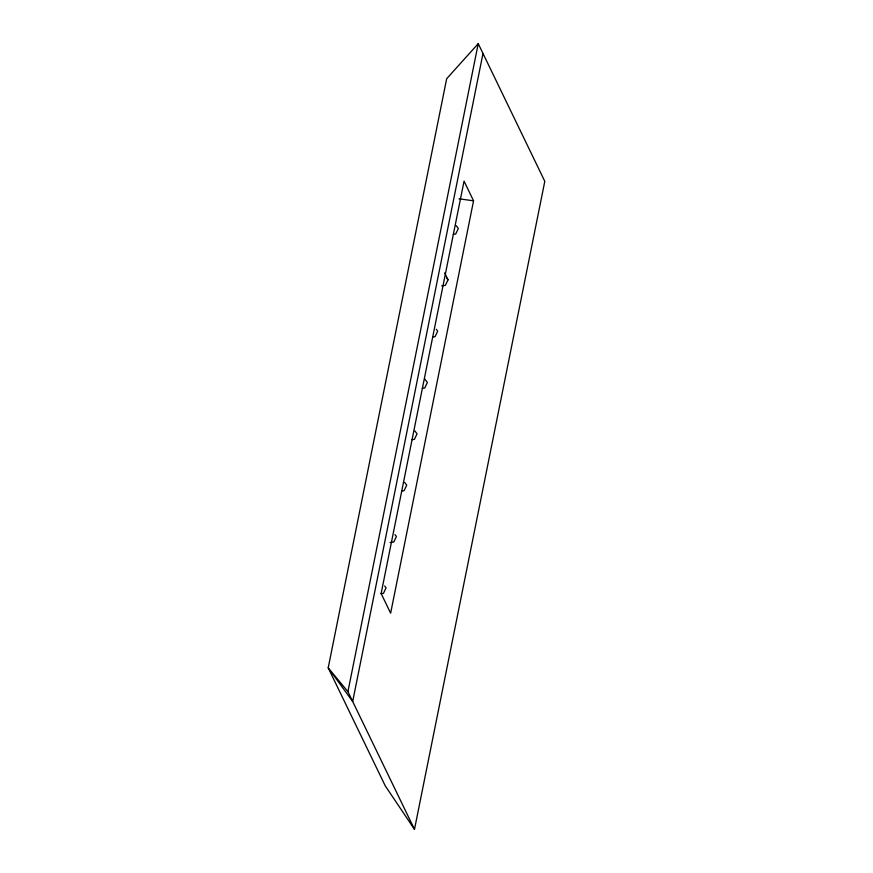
<?xml version="1.0" encoding="UTF-8"?>
<svg xmlns="http://www.w3.org/2000/svg" width="873" height="873" viewBox="0 0 873 873"><rect width="100%" height="100%" fill="white"/><g stroke="black" fill="none" stroke-linecap="round" stroke-linejoin="round"><path stroke-width="1.31" d="M414.489 829.35L347.923 691.667L478.24 43.65L544.796 181.333L414.489 829.35L385.255 785.864L328.204 667.845L446.67 78.734L478.24 43.65M482.998 53.482L352.681 701.51L328.204 667.845L347.923 691.667M473.559 200.812L390.635 613.184L381.13 593.52L464.054 181.137L473.559 200.812L459.023 198.804M444.663 272.878L448.024 279.829L445.394 285.34L441.694 285.82M453.251 234.324L455.717 233.997L458.347 228.486L456.219 225.671M432.604 337L435.07 336.672L437.7 331.162L436.282 329.285M422.281 388.332L424.747 388.005L427.377 382.494L424.54 378.74M411.958 439.665L414.424 439.348L417.054 433.837L414.926 431.011M401.635 491.008L404.101 490.681L406.731 485.17L404.603 482.354M390.078 542.504L393.778 542.013L396.407 536.513L394.989 534.625M380.988 593.684L383.454 593.356L386.084 587.845L384.666 585.969M446.605 277.941L448.024 279.829"/></g></svg>
